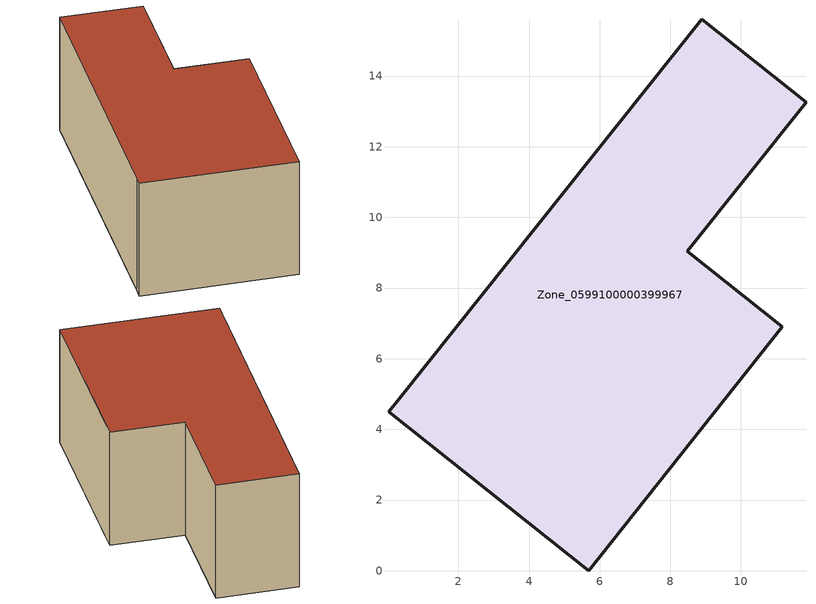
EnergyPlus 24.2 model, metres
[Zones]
Zone_0599100000399967
 floor ground (C_G): 0.33,4.87 8.89,15.61 11.84,13.26 8.48,9.04 11.17,6.9 5.68,0 0.02,4.5 z1.02
 wall outside (C_F): 0.02,4.5 5.68,0 11.17,6.9 8.48,9.04 11.84,13.26 8.89,15.61 0.33,4.87 0.02,4.5 z1.02:6.85
 roof outside (C_R): 0.33,4.87 0.02,4.5 5.68,0 11.17,6.9 8.48,9.04 11.84,13.26 8.89,15.61 z6.85
[BUILDING]
Pand.0599100000399967: North Axis=0; Terrain=City; Loads Convergence Tolerance Value=0.04; Temperature Convergence Tolerance Value=0.4; Solar Distribution=FullExterior; Maximum Number of Warmup Days=25; Minimum Number of Warmup Days=1
[Site:Location]
Rotterdam.The.Hague.AP_ZH_NLD Design_Conditions: Latitude=51.96; Longitude=4.45; Time Zone=1; Elevation=-4.5
[SITE:GROUNDTEMPERATURE:BUILDINGSURFACE]
18, 18, 18, 18, 18, 18, 18, 18, 18, 18, 18, 18
[MATERIAL] Thermal Absorptance=0.9; Solar Absorptance=0.7; Visible Absorptance=0.7
Name | Roughness | Thickness | Conductivity | Density | Specific Heat
G.TC.1992-2005 | MediumSmooth | 0.15 | 0.06 | 540 | 1210
F.TC.1992-2005 | Rough | 0.3 | 0.12 | 1920 | 840
R.TC.1992-2005 | MediumRough | 0.2 | 0.08 | 1500 | 1000
[CONSTRUCTION]
C_G: G.TC.1992-2005
C_F: F.TC.1992-2005
C_R: R.TC.1992-2005
[ZONE]
Zone_0599100000399967: Type=1; Multiplier=1; Ceiling Height=Autocalculate; Volume=Autocalculate; Floor Area=autocalculate; Part of Total Floor Area=Yes
[ZONEINFILTRATION:DESIGNFLOWRATE]
Infil_Zone_0599100000399967: Zone or ZoneList or Space or SpaceList=Zone_0599100000399967; Schedule=AlwaysOn; Design Flow Rate Calculation Method=Flow/Area; Flow Rate per Floor Area=0.0015; Constant Term Coefficient=1; Temperature Term Coefficient=0; Velocity Term Coefficient=0; Velocity Squared Term Coefficient=0
[HVACTEMPLATE:ZONE:IDEALLOADSAIRSYSTEM]
Zone_0599100000399967: Maximum Heating Supply Air Temperature=50; Minimum Cooling Supply Air Temperature=13; Maximum Heating Supply Air Humidity Ratio=0.0156; Minimum Cooling Supply Air Humidity Ratio=0.0077; Heating Limit=NoLimit; Cooling Limit=NoLimit; Dehumidification Control Type=ConstantSensibleHeatRatio; Cooling Sensible Heat Ratio=0.7; Dehumidification Setpoint=60; Humidification Control Type=None; Humidification Setpoint=30; Outdoor Air Method=None; Outdoor Air Flow Rate per Person=0.00944; Outdoor Air Flow Rate per Zone Floor Area=0; Outdoor Air Flow Rate per Zone=0; Demand Controlled Ventilation Type=None; Outdoor Air Economizer Type=NoEconomizer; Heat Recovery Type=None; Sensible Heat Recovery Effectiveness=0.7; Latent Heat Recovery Effectiveness=0.65
[ZONECONTROL:THERMOSTAT]
ThermostatControl_Zone_0599100000399967: Zone or ZoneList=Zone_0599100000399967; Control Type Schedule=DualSetpointControlType; Control 1=Thermostat_Zone_0599100000399967; Temperature Difference Between Cutout And Setpoint=0
[THERMOSTATSETPOINT:DUALSETPOINT]
Thermostat_Zone_0599100000399967: Heating Setpoint Temperature Schedule=HeatingSetpoint_Zone_0599100000399967; Cooling Setpoint Temperature Schedule=CoolingSetpoint_Zone_0599100000399967
[SCHEDULE:COMPACT]
HeatingSetpoint_Zone_0599100000399967: Through: 12/31, For: AllDays, Until: 24:00, 21
CoolingSetpoint_Zone_0599100000399967: Through: 12/31, For: AllDays, Until: 24:00, 24
DualSetpointControlType: Through: 12/31, For: AllDays, Until: 24:00, 4
AlwaysOn: Through: 12/31, For: AllDays, Until: 24:00, 1
